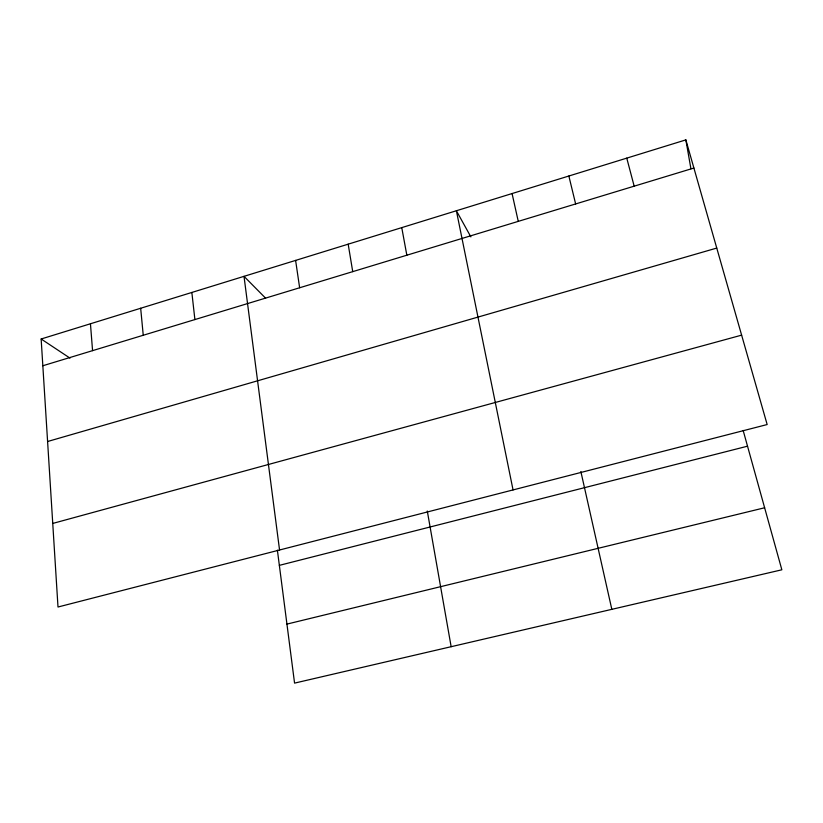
<?xml version="1.0" encoding="UTF-8"?>
<svg xmlns="http://www.w3.org/2000/svg" width="823" height="823" viewBox="0 0 823 823"><rect width="100%" height="100%" fill="white"/><g stroke="black" fill="none" stroke-linecap="round" stroke-linejoin="round"><path stroke-width="1.23" d="M41.15 338.994L685.857 139.879L767.159 424.545L58.001 607.014L41.15 338.994L69.986 358.118M42.837 365.751L693.892 168.036M47.59 441.509L716.751 248.073M52.744 523.438L741.626 335.146M279.347 565.36L747.531 446.189M286.939 624.101L764.629 507.77M265.603 298.183L244.009 276.343L279.553 550.011M470.869 236.89L456.384 210.75L513.048 489.932M743.159 430.45L781.85 569.794L294.562 683.121L277.392 550.196M626.766 158.129L634.173 186.173M568.858 176.019L575.637 203.95M580.853 471.507L611.828 609.339M512.071 193.559L518.264 221.377M401.758 227.621L406.84 255.212M427.291 511.032L451.148 646.703M685.857 139.879L690.919 168.777M348.18 244.174L352.728 271.641M295.611 260.407L299.634 287.762M191.852 292.453L194.897 319.571M140.671 308.255L143.243 335.259M90.448 323.768L92.567 350.649"/></g></svg>
